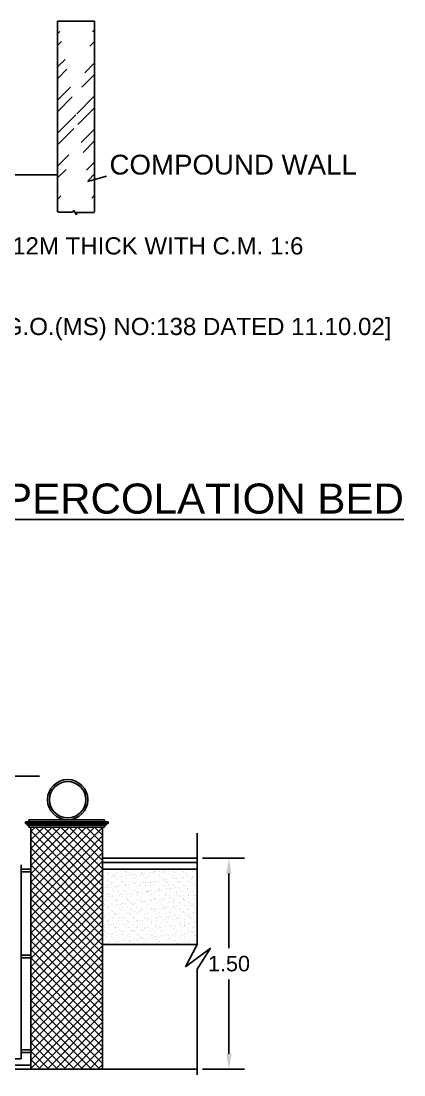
# Model space of a CAD drawing. Header units: metres. Extents: x 9436 to 9850, y -3407 to -3224.
# Drawn here: x 9488.04 to 9492.49, y -3255.07 to -3242.81 of the extents above; entities that cross this region are included whole.
import ezdxf

# ---------------------------------------------------------------- set-up
doc = ezdxf.new("R2010")
doc.units = ezdxf.units.M
doc.header["$MEASUREMENT"] = 0
doc.styles.get("Standard").update_dxf_attribs({"font": 'arial.ttf'})
doc.dimstyles.get("Standard").update_dxf_attribs({"dimtxt": 0.18, "dimasz": 0.18, "dimexe": 0.18, "dimexo": 0.0625, "dimgap": 0.09, "dimtad": 0, "dimtih": 1, "dimtoh": 1, "dimdec": 4, "dimzin": 0, "dimdsep": 46, "dimtxsty": 'Standard', "dimcen": 0.09, "dimadec": 0, "dimazin": 0, "dimtfac": 1, "dimtdec": 4, "dimtofl": 0, "dimtmove": 0, "dimatfit": 3, "dimfxl": 0, "dimtolj": 1, "dimtzin": 0, "dimarcsym": 0})

# ---------------------------------------------------------------- blocks, each defined once
blk = doc.blocks.new('*D295')
at = {"color": 0, "lineweight": -2}
for p, q in [((3.927, 1.648), (4.413, 1.648)), ((4.233, 1.468), (4.233, 0.603)), ((4.233, -0.626), (4.233, 0.239)), ((3.927, -0.806), (4.413, -0.806))]:
    blk.add_line(p, q, dxfattribs=at)
at = {"color": 0}
for points in [[(4.203, 1.468), (4.263, 1.468), (4.233, 1.648)], [(4.203, -0.626), (4.263, -0.626), (4.233, -0.806)]]:
    blk.add_solid(points, dxfattribs=at)
at = {"layer": 'Defpoints', "color": 0}
for p in [(3.864, 1.648), (4.233, 1.648), (3.864, -0.806)]:
    blk.add_point(p, dxfattribs=at)
at = {"color": 0, "insert": (4.233, 0.421), "char_height": 0.18, "attachment_point": 5}
blk.add_mtext('\\A1;1.50', dxfattribs=at)
blk = doc.blocks.new('GHH')
at = {"lineweight": 25, "ltscale": 60}
blk.add_line((2.03286, 2.60113), (-0.66373, 2.60113), dxfattribs=at)
at = {"lineweight": 25, "ltscale": 72}
for p, q in [((2.78686, 2.09341), (1.90979, 2.09341)), ((1.90979, 2.07253), (1.90979, 2.09341)), ((2.78686, 2.07253), (2.78686, 2.09341)), ((1.86802, 2.07253), (1.86802, 2.05164)), ((2.82863, 2.07253), (1.86802, 2.07253)), ((1.86802, 2.05164), (1.8889, 2.05164)), ((1.90979, 2.05164), (1.8889, 2.05164)), ((1.8889, 2.05164), (1.8889, 2.03076)), ((1.8889, 2.03076), (1.90979, 2.03076)), ((1.93067, 2.07253), (1.90979, 2.07253)), ((2.80774, 2.05164), (1.90979, 2.05164)), ((2.78686, 2.03076), (1.90979, 2.03076)), ((1.90979, 2.00988), (1.90979, 2.03076)), ((1.93067, 2.00988), (1.90979, 2.00988)), ((1.93067, 2.07253), (2.76598, 2.07253)), ((1.93067, 2.00988), (1.93067, -0.80635)), ((1.93067, 2.00988), (2.76598, 2.00988)), ((1.93067, 1.95815), (1.98239, 2.00988)), ((1.93067, 1.85971), (2.08083, 2.00988)), ((1.93067, 1.76127), (2.17928, 2.00988)), ((1.93067, 1.66283), (2.27772, 2.00988)), ((1.93067, 1.56438), (2.37616, 2.00988)), ((1.93067, 1.46594), (2.4746, 2.00988)), ((1.93067, 1.3675), (2.57305, 2.00988)), ((1.93067, 1.26906), (2.67149, 2.00988)), ((1.93067, 1.17061), (2.76598, 2.00593)), ((2.76598, 1.12935), (1.93067, 1.96466)), ((2.76598, 1.2278), (1.9839, 2.00988)), ((2.76598, 1.32624), (2.08234, 2.00988)), ((2.76598, 1.42468), (2.18078, 2.00988)), ((2.76598, 1.52312), (2.27922, 2.00988)), ((2.76598, 1.62156), (2.37767, 2.00988)), ((2.76598, 1.72001), (2.47611, 2.00988)), ((2.76598, 1.81845), (2.57455, 2.00988)), ((2.76598, 1.91689), (2.67299, 2.00988)), ((2.76598, 2.07253), (2.78686, 2.07253)), ((2.76598, 2.00988), (2.76598, -0.80635)), ((2.76598, 2.00988), (2.78686, 2.00988)), ((2.78686, 2.00988), (2.78686, 2.03076)), ((2.78686, 2.03076), (2.80774, 2.03076)), ((2.80774, 2.03076), (2.80774, 2.05164)), ((2.80774, 2.05164), (2.82863, 2.05164)), ((2.82863, 2.05164), (2.82863, 2.07253)), ((1.93067, 1.07217), (2.76598, 1.90748)), ((2.76598, 1.03091), (1.93067, 1.86622)), ((3.86428, 1.93892), (3.86428, 0.6461)), ((1.93067, 0.97373), (2.76598, 1.80904)), ((2.76598, 0.93247), (1.93067, 1.76778)), ((1.93067, 0.87529), (2.76598, 1.7106)), ((2.76598, 0.83403), (1.93067, 1.66934)), ((1.93067, 0.77685), (2.76598, 1.61216)), ((2.76598, 1.64843), (3.86428, 1.64843)), ((2.76598, 1.59753), (3.86428, 1.59753)), ((1.81842, 1.57002), (1.81842, -0.68591)), ((1.93067, 1.52118), (1.81842, 1.52118)), ((1.93067, 1.48966), (1.81842, 1.48966)), ((2.76598, 0.73558), (1.93067, 1.57089)), ((1.93067, 0.6784), (2.76598, 1.51371)), ((2.76598, 0.63714), (1.93067, 1.47245)), ((2.76598, 1.52118), (3.86428, 1.52118)), ((2.76788, 1.51749), (2.76788, 1.51749)), ((2.82086, 1.48331), (2.82086, 1.48331)), ((2.8219, 1.48169), (2.8219, 1.48169)), ((2.8596, 1.49961), (2.8596, 1.49961)), ((2.9277, 1.48279), (2.9277, 1.48279)), ((2.95196, 1.48192), (2.95196, 1.48192)), ((2.96958, 1.4707), (2.96958, 1.4707)), ((3.02672, 1.49818), (3.02672, 1.49818)), ((3.03442, 1.49112), (3.03442, 1.49112)), ((3.0405, 1.48686), (3.0405, 1.48686)), ((3.08203, 1.48216), (3.08203, 1.48216)), ((3.09964, 1.47094), (3.09964, 1.47094)), ((3.14982, 1.48825), (3.14982, 1.48825)), ((3.19631, 1.49448), (3.19631, 1.49448)), ((3.21209, 1.4824), (3.21209, 1.4824)), ((3.22971, 1.47118), (3.22971, 1.47118)), ((3.25608, 1.47362), (3.25608, 1.47362)), ((3.25666, 1.48774), (3.25666, 1.48774)), ((3.31281, 1.48109), (3.31281, 1.48109)), ((3.33455, 1.48395), (3.33455, 1.48395)), ((3.34216, 1.48263), (3.34216, 1.48263)), ((3.35977, 1.47141), (3.35977, 1.47141)), ((3.36343, 1.49305), (3.36343, 1.49305)), ((3.36851, 1.48842), (3.36851, 1.48842)), ((3.36947, 1.4918), (3.36947, 1.4918)), ((3.37113, 1.486), (3.37113, 1.486)), ((3.42524, 1.49589), (3.42524, 1.49589)), ((3.44698, 1.49875), (3.44698, 1.49875)), ((3.47222, 1.48287), (3.47222, 1.48287)), ((3.47879, 1.4932), (3.47879, 1.4932)), ((3.48093, 1.50322), (3.48093, 1.50322)), ((3.48983, 1.47165), (3.48983, 1.47165)), ((3.53302, 1.48936), (3.53302, 1.48936)), ((3.53766, 1.51069), (3.53766, 1.51069)), ((3.5594, 1.51356), (3.5594, 1.51356)), ((3.58563, 1.49269), (3.58563, 1.49269)), ((3.59335, 1.51803), (3.59335, 1.51803)), ((3.60228, 1.48311), (3.60228, 1.48311)), ((3.6199, 1.47189), (3.6199, 1.47189)), ((3.69844, 1.49675), (3.69844, 1.49675)), ((3.70014, 1.48792), (3.70014, 1.48792)), ((3.70784, 1.48087), (3.70784, 1.48087)), ((3.73235, 1.48334), (3.73235, 1.48334)), ((3.74996, 1.47212), (3.74996, 1.47212)), ((3.80776, 1.49815), (3.80776, 1.49815)), ((3.83339, 1.51752), (3.83339, 1.51752)), ((3.86241, 1.48358), (3.86241, 1.48358)), ((1.93067, 0.57996), (2.76598, 1.41527)), ((2.76598, 0.5387), (1.93067, 1.37401)), ((2.76716, 1.35961), (2.76716, 1.35961)), ((2.77244, 1.40995), (2.77244, 1.40995)), ((2.77285, 1.42984), (2.77285, 1.42984)), ((2.77562, 1.42486), (2.77562, 1.42486)), ((2.78332, 1.41781), (2.78332, 1.41781)), ((2.80639, 1.41442), (2.80639, 1.41442)), ((2.81965, 1.38452), (2.81965, 1.38452)), ((2.82349, 1.40283), (2.82349, 1.40283)), ((2.83951, 1.47047), (2.83951, 1.47047)), ((2.85563, 1.3771), (2.85563, 1.3771)), ((2.86312, 1.42189), (2.86312, 1.42189)), ((2.87324, 1.36588), (2.87324, 1.36588)), ((2.87733, 1.44415), (2.87733, 1.44415)), ((2.87996, 1.36367), (2.87996, 1.36367)), ((2.88486, 1.42475), (2.88486, 1.42475)), ((2.90117, 1.46152), (2.90117, 1.46152)), ((2.90292, 1.43008), (2.90292, 1.43008)), ((2.90887, 1.45447), (2.90887, 1.45447)), ((2.91881, 1.42922), (2.91881, 1.42922)), ((2.93033, 1.40232), (2.93033, 1.40232)), ((2.94521, 1.42117), (2.94521, 1.42117)), ((2.97554, 1.43669), (2.97554, 1.43669)), ((2.9857, 1.37734), (2.9857, 1.37734)), ((2.98666, 1.44554), (2.98666, 1.44554)), ((2.98678, 1.38308), (2.98678, 1.38308)), ((2.98929, 1.36507), (2.98929, 1.36507)), ((2.99447, 1.37603), (2.99447, 1.37603)), ((2.99728, 1.43955), (2.99728, 1.43955)), ((3.00331, 1.36612), (3.00331, 1.36612)), ((3.03124, 1.44402), (3.03124, 1.44402)), ((3.03298, 1.43031), (3.03298, 1.43031)), ((3.04313, 1.40638), (3.04313, 1.40638)), ((3.07076, 1.45783), (3.07076, 1.45783)), ((3.08797, 1.45149), (3.08797, 1.45149)), ((3.0935, 1.44503), (3.0935, 1.44503)), ((3.09613, 1.36456), (3.09613, 1.36456)), ((3.10971, 1.45435), (3.10971, 1.45435)), ((3.11233, 1.41974), (3.11233, 1.41974)), ((3.11576, 1.37758), (3.11576, 1.37758)), ((3.12003, 1.41268), (3.12003, 1.41268)), ((3.12647, 1.34842), (3.12647, 1.34842)), ((3.13337, 1.36636), (3.13337, 1.36636)), ((3.14366, 1.45882), (3.14366, 1.45882)), ((3.14821, 1.35128), (3.14821, 1.35128)), ((3.15246, 1.40778), (3.15246, 1.40778)), ((3.15636, 1.37939), (3.15636, 1.37939)), ((3.16305, 1.43055), (3.16305, 1.43055)), ((3.18217, 1.35575), (3.18217, 1.35575)), ((3.20039, 1.46629), (3.20039, 1.46629)), ((3.2063, 1.44909), (3.2063, 1.44909)), ((3.20893, 1.36862), (3.20893, 1.36862)), ((3.22213, 1.46915), (3.22213, 1.46915)), ((3.23788, 1.45639), (3.23788, 1.45639)), ((3.2389, 1.36322), (3.2389, 1.36322)), ((3.24558, 1.44934), (3.24558, 1.44934)), ((3.24582, 1.37781), (3.24582, 1.37781)), ((3.2593, 1.40727), (3.2593, 1.40727)), ((3.26064, 1.36609), (3.26064, 1.36609)), ((3.26344, 1.36659), (3.26344, 1.36659)), ((3.28191, 1.41604), (3.28191, 1.41604)), ((3.29311, 1.43078), (3.29311, 1.43078)), ((3.29459, 1.37056), (3.29459, 1.37056)), ((3.31562, 1.45049), (3.31562, 1.45049)), ((3.31826, 1.37001), (3.31826, 1.37001)), ((3.32348, 1.37795), (3.32348, 1.37795)), ((3.33118, 1.3709), (3.33118, 1.3709)), ((3.35132, 1.37802), (3.35132, 1.37802)), ((3.3721, 1.41133), (3.3721, 1.41133)), ((3.37306, 1.38089), (3.37306, 1.38089)), ((3.37589, 1.37805), (3.37589, 1.37805)), ((3.3935, 1.36683), (3.3935, 1.36683)), ((3.40702, 1.38536), (3.40702, 1.38536)), ((3.40747, 1.4527), (3.40747, 1.4527)), ((3.42246, 1.44998), (3.42246, 1.44998)), ((3.42317, 1.43102), (3.42317, 1.43102)), ((3.4251, 1.3695), (3.4251, 1.3695)), ((3.44904, 1.41461), (3.44904, 1.41461)), ((3.45674, 1.40755), (3.45674, 1.40755)), ((3.46375, 1.39282), (3.46375, 1.39282)), ((3.48143, 1.41272), (3.48143, 1.41272)), ((3.48548, 1.39569), (3.48548, 1.39569)), ((3.49307, 1.37426), (3.49307, 1.37426)), ((3.50595, 1.37828), (3.50595, 1.37828)), ((3.51944, 1.40016), (3.51944, 1.40016)), ((3.52356, 1.36706), (3.52356, 1.36706)), ((3.53527, 1.45404), (3.53527, 1.45404)), ((3.5379, 1.37357), (3.5379, 1.37357)), ((3.55324, 1.43126), (3.55324, 1.43126)), ((3.57459, 1.45126), (3.57459, 1.45126)), ((3.57617, 1.40763), (3.57617, 1.40763)), ((3.58229, 1.44421), (3.58229, 1.44421)), ((3.58827, 1.41221), (3.58827, 1.41221)), ((3.59791, 1.41049), (3.59791, 1.41049)), ((3.61862, 1.41091), (3.61862, 1.41091)), ((3.63186, 1.41496), (3.63186, 1.41496)), ((3.63602, 1.37852), (3.63602, 1.37852)), ((3.64459, 1.45543), (3.64459, 1.45543)), ((3.64723, 1.37496), (3.64723, 1.37496)), ((3.65363, 1.3673), (3.65363, 1.3673)), ((3.66019, 1.37282), (3.66019, 1.37282)), ((3.66789, 1.36577), (3.66789, 1.36577)), ((3.6833, 1.43149), (3.6833, 1.43149)), ((3.68859, 1.42243), (3.68859, 1.42243)), ((3.70107, 1.41628), (3.70107, 1.41628)), ((3.71033, 1.42529), (3.71033, 1.42529)), ((3.74418, 1.44757), (3.74418, 1.44757)), ((3.74429, 1.42976), (3.74429, 1.42976)), ((3.75143, 1.45492), (3.75143, 1.45492)), ((3.75407, 1.37445), (3.75407, 1.37445)), ((3.76608, 1.37876), (3.76608, 1.37876)), ((3.78369, 1.36754), (3.78369, 1.36754)), ((3.78575, 1.40948), (3.78575, 1.40948)), ((3.79344, 1.40243), (3.79344, 1.40243)), ((3.80102, 1.43723), (3.80102, 1.43723)), ((3.81039, 1.41767), (3.81039, 1.41767)), ((3.81336, 1.43173), (3.81336, 1.43173)), ((3.82275, 1.44009), (3.82275, 1.44009)), ((3.82978, 1.36913), (3.82978, 1.36913)), ((3.85671, 1.44456), (3.85671, 1.44456)), ((3.86424, 1.45899), (3.86424, 1.45899)), ((1.93067, 0.48152), (2.76598, 1.31683)), ((2.76598, 0.44026), (1.93067, 1.27557)), ((2.76979, 1.27913), (2.76979, 1.27913)), ((2.77691, 1.26106), (2.77691, 1.26106)), ((2.7797, 1.26942), (2.7797, 1.26942)), ((2.7892, 1.30402), (2.7892, 1.30402)), ((2.80659, 1.32525), (2.80659, 1.32525)), ((2.81094, 1.30688), (2.81094, 1.30688)), ((2.82127, 1.23132), (2.82127, 1.23132)), ((2.82612, 1.32236), (2.82612, 1.32236)), ((2.82875, 1.24188), (2.82875, 1.24188)), ((2.8449, 1.31135), (2.8449, 1.31135)), ((2.86122, 1.34642), (2.86122, 1.34642)), ((2.86892, 1.33937), (2.86892, 1.33937)), ((2.88259, 1.2832), (2.88259, 1.2832)), ((2.88936, 1.27252), (2.88936, 1.27252)), ((2.90163, 1.31882), (2.90163, 1.31882)), ((2.90526, 1.30607), (2.90526, 1.30607)), ((2.90698, 1.2613), (2.90698, 1.2613)), ((2.92337, 1.32168), (2.92337, 1.32168)), ((2.93296, 1.32184), (2.93296, 1.32184)), ((2.93559, 1.24137), (2.93559, 1.24137)), ((2.93665, 1.32549), (2.93665, 1.32549)), ((2.94683, 1.26798), (2.94683, 1.26798)), ((2.95453, 1.26093), (2.95453, 1.26093)), ((2.95732, 1.32615), (2.95732, 1.32615)), ((2.99086, 1.22763), (2.99086, 1.22763)), ((2.99192, 1.28459), (2.99192, 1.28459)), ((3.01405, 1.33362), (3.01405, 1.33362)), ((3.01943, 1.27275), (3.01943, 1.27275)), ((3.03081, 1.34273), (3.03081, 1.34273)), ((3.03579, 1.33648), (3.03579, 1.33648)), ((3.03704, 1.26153), (3.03704, 1.26153)), ((3.04576, 1.32591), (3.04576, 1.32591)), ((3.04839, 1.24543), (3.04839, 1.24543)), ((3.05256, 1.23055), (3.05256, 1.23055)), ((3.06671, 1.32573), (3.06671, 1.32573)), ((3.06975, 1.34095), (3.06975, 1.34095)), ((3.07238, 1.30464), (3.07238, 1.30464)), ((3.0743, 1.23342), (3.0743, 1.23342)), ((3.08008, 1.29758), (3.08008, 1.29758)), ((3.09876, 1.28408), (3.09876, 1.28408)), ((3.10825, 1.23789), (3.10825, 1.23789)), ((3.11641, 1.26429), (3.11641, 1.26429)), ((3.14949, 1.27299), (3.14949, 1.27299)), ((3.15509, 1.3273), (3.15509, 1.3273)), ((3.15772, 1.24683), (3.15772, 1.24683)), ((3.15798, 1.2262), (3.15798, 1.2262)), ((3.16498, 1.24535), (3.16498, 1.24535)), ((3.1671, 1.26177), (3.1671, 1.26177)), ((3.18672, 1.24822), (3.18672, 1.24822)), ((3.19678, 1.32596), (3.19678, 1.32596)), ((3.19793, 1.34129), (3.19793, 1.34129)), ((3.20563, 1.33424), (3.20563, 1.33424)), ((3.21156, 1.28814), (3.21156, 1.28814)), ((3.22068, 1.25269), (3.22068, 1.25269)), ((3.24197, 1.30095), (3.24197, 1.30095)), ((3.26193, 1.32679), (3.26193, 1.32679)), ((3.26456, 1.24632), (3.26456, 1.24632)), ((3.27741, 1.26016), (3.27741, 1.26016)), ((3.27955, 1.27323), (3.27955, 1.27323)), ((3.28354, 1.26285), (3.28354, 1.26285)), ((3.29123, 1.2558), (3.29123, 1.2558)), ((3.29717, 1.26201), (3.29717, 1.26201)), ((3.29915, 1.26302), (3.29915, 1.26302)), ((3.32089, 1.28954), (3.32089, 1.28954)), ((3.32684, 1.3262), (3.32684, 1.3262)), ((3.3331, 1.26749), (3.3331, 1.26749)), ((3.36752, 1.3376), (3.36752, 1.3376)), ((3.37473, 1.33086), (3.37473, 1.33086)), ((3.37736, 1.25038), (3.37736, 1.25038)), ((3.38983, 1.27496), (3.38983, 1.27496)), ((3.40909, 1.29951), (3.40909, 1.29951)), ((3.40962, 1.27346), (3.40962, 1.27346)), ((3.41157, 1.27782), (3.41157, 1.27782)), ((3.41679, 1.29246), (3.41679, 1.29246)), ((3.42723, 1.26224), (3.42723, 1.26224)), ((3.42773, 1.28903), (3.42773, 1.28903)), ((3.44552, 1.28229), (3.44552, 1.28229)), ((3.45312, 1.25916), (3.45312, 1.25916)), ((3.4569, 1.32644), (3.4569, 1.32644)), ((3.48406, 1.33225), (3.48406, 1.33225)), ((3.48669, 1.25177), (3.48669, 1.25177)), ((3.50225, 1.28976), (3.50225, 1.28976)), ((3.52399, 1.29262), (3.52399, 1.29262)), ((3.53464, 1.33617), (3.53464, 1.33617)), ((3.53968, 1.2737), (3.53968, 1.2737)), ((3.54053, 1.29309), (3.54053, 1.29309)), ((3.54234, 1.32911), (3.54234, 1.32911)), ((3.55729, 1.26248), (3.55729, 1.26248)), ((3.55795, 1.29709), (3.55795, 1.29709)), ((3.57867, 1.29582), (3.57867, 1.29582)), ((3.58697, 1.32667), (3.58697, 1.32667)), ((3.5909, 1.33174), (3.5909, 1.33174)), ((3.59353, 1.25126), (3.59353, 1.25126)), ((3.61468, 1.30456), (3.61468, 1.30456)), ((3.62024, 1.25772), (3.62024, 1.25772)), ((3.62794, 1.25067), (3.62794, 1.25067)), ((3.63642, 1.30742), (3.63642, 1.30742)), ((3.64986, 1.29449), (3.64986, 1.29449)), ((3.66975, 1.27394), (3.66975, 1.27394)), ((3.67037, 1.31189), (3.67037, 1.31189)), ((3.68736, 1.26272), (3.68736, 1.26272)), ((3.7037, 1.3358), (3.7037, 1.3358)), ((3.70423, 1.33247), (3.70423, 1.33247)), ((3.70633, 1.25533), (3.70633, 1.25533)), ((3.71703, 1.32691), (3.71703, 1.32691)), ((3.7271, 1.31936), (3.7271, 1.31936)), ((3.7458, 1.29438), (3.7458, 1.29438)), ((3.74884, 1.32222), (3.74884, 1.32222)), ((3.7535, 1.28733), (3.7535, 1.28733)), ((3.7567, 1.29397), (3.7567, 1.29397)), ((3.78279, 1.32669), (3.78279, 1.32669)), ((3.78983, 1.25403), (3.78983, 1.25403)), ((3.79981, 1.27417), (3.79981, 1.27417)), ((3.81303, 1.3372), (3.81303, 1.3372)), ((3.81566, 1.25672), (3.81566, 1.25672)), ((3.81742, 1.26295), (3.81742, 1.26295)), ((3.83952, 1.33416), (3.83952, 1.33416)), ((3.8471, 1.32714), (3.8471, 1.32714)), ((3.86126, 1.33702), (3.86126, 1.33702)), ((1.93067, 0.38308), (2.76598, 1.21839)), ((2.76598, 0.34181), (1.93067, 1.17713)), ((1.93067, 0.28463), (2.76598, 1.11994)), ((2.77098, 1.19348), (2.77098, 1.19348)), ((2.77242, 1.19866), (2.77242, 1.19866)), ((2.77505, 1.11818), (2.77505, 1.11818)), ((2.78133, 1.11623), (2.78133, 1.11623)), ((2.78902, 1.10917), (2.78902, 1.10917)), ((2.79303, 1.1677), (2.79303, 1.1677)), ((2.81064, 1.15648), (2.81064, 1.15648)), ((2.82771, 1.20095), (2.82771, 1.20095)), ((2.82897, 1.22427), (2.82897, 1.22427)), ((2.83138, 1.16141), (2.83138, 1.16141)), ((2.84032, 1.22067), (2.84032, 1.22067)), ((2.84945, 1.20381), (2.84945, 1.20381)), ((2.86531, 1.19098), (2.86531, 1.19098)), ((2.87405, 1.11608), (2.87405, 1.11608)), ((2.88341, 1.20828), (2.88341, 1.20828)), ((2.88522, 1.20272), (2.88522, 1.20272)), ((2.88785, 1.12225), (2.88785, 1.12225)), ((2.90688, 1.15288), (2.90688, 1.15288)), ((2.91458, 1.14583), (2.91458, 1.14583)), ((2.92191, 1.10522), (2.92191, 1.10522)), ((2.92309, 1.16793), (2.92309, 1.16793)), ((2.93822, 1.1609), (2.93822, 1.1609)), ((2.94014, 1.21575), (2.94014, 1.21575)), ((2.94071, 1.15671), (2.94071, 1.15671)), ((2.95091, 1.11253), (2.95091, 1.11253)), ((2.96188, 1.21861), (2.96188, 1.21861)), ((2.97038, 1.2209), (2.97038, 1.2209)), ((2.97864, 1.11269), (2.97864, 1.11269)), ((2.99455, 1.20412), (2.99455, 1.20412)), ((2.99583, 1.22309), (2.99583, 1.22309)), ((2.99718, 1.12364), (2.99718, 1.12364)), ((3.00038, 1.11555), (3.00038, 1.11555)), ((3.00411, 1.11632), (3.00411, 1.11632)), ((3.03243, 1.18954), (3.03243, 1.18954)), ((3.03434, 1.12002), (3.03434, 1.12002)), ((3.04013, 1.18249), (3.04013, 1.18249)), ((3.05102, 1.16496), (3.05102, 1.16496)), ((3.05316, 1.16817), (3.05316, 1.16817)), ((3.07077, 1.15695), (3.07077, 1.15695)), ((3.07646, 1.14919), (3.07646, 1.14919)), ((3.09107, 1.12749), (3.09107, 1.12749)), ((3.10044, 1.22114), (3.10044, 1.22114)), ((3.10139, 1.20361), (3.10139, 1.20361)), ((3.10402, 1.12313), (3.10402, 1.12313)), ((3.11281, 1.13035), (3.11281, 1.13035)), ((3.11803, 1.1111), (3.11803, 1.1111)), ((3.12573, 1.10404), (3.12573, 1.10404)), ((3.13417, 1.11656), (3.13417, 1.11656)), ((3.14676, 1.13482), (3.14676, 1.13482)), ((3.16035, 1.16635), (3.16035, 1.16635)), ((3.16568, 1.21914), (3.16568, 1.21914)), ((3.18322, 1.16841), (3.18322, 1.16841)), ((3.20083, 1.15719), (3.20083, 1.15719)), ((3.20202, 1.18585), (3.20202, 1.18585)), ((3.20349, 1.14229), (3.20349, 1.14229)), ((3.21419, 1.20767), (3.21419, 1.20767)), ((3.21682, 1.12719), (3.21682, 1.12719)), ((3.22523, 1.14515), (3.22523, 1.14515)), ((3.23051, 1.22138), (3.23051, 1.22138)), ((3.24359, 1.14775), (3.24359, 1.14775)), ((3.25129, 1.1407), (3.25129, 1.1407)), ((3.25918, 1.14962), (3.25918, 1.14962)), ((3.26424, 1.11679), (3.26424, 1.11679)), ((3.26719, 1.16584), (3.26719, 1.16584)), ((3.28762, 1.10741), (3.28762, 1.10741)), ((3.31329, 1.16864), (3.31329, 1.16864)), ((3.31591, 1.15709), (3.31591, 1.15709)), ((3.32352, 1.20906), (3.32352, 1.20906)), ((3.32615, 1.12859), (3.32615, 1.12859)), ((3.32757, 1.2225), (3.32757, 1.2225)), ((3.3309, 1.15742), (3.3309, 1.15742)), ((3.33765, 1.15995), (3.33765, 1.15995)), ((3.36057, 1.22161), (3.36057, 1.22161)), ((3.36914, 1.18441), (3.36914, 1.18441)), ((3.37161, 1.16442), (3.37161, 1.16442)), ((3.37684, 1.17736), (3.37684, 1.17736)), ((3.37999, 1.16991), (3.37999, 1.16991)), ((3.3943, 1.11703), (3.3943, 1.11703)), ((3.41317, 1.14406), (3.41317, 1.14406)), ((3.42834, 1.17189), (3.42834, 1.17189)), ((3.43036, 1.20855), (3.43036, 1.20855)), ((3.43299, 1.12808), (3.43299, 1.12808)), ((3.44335, 1.16888), (3.44335, 1.16888)), ((3.45008, 1.17475), (3.45008, 1.17475)), ((3.45474, 1.10597), (3.45474, 1.10597)), ((3.46096, 1.15766), (3.46096, 1.15766)), ((3.48403, 1.17922), (3.48403, 1.17922)), ((3.48932, 1.1713), (3.48932, 1.1713)), ((3.49064, 1.22185), (3.49064, 1.22185)), ((3.49469, 1.22107), (3.49469, 1.22107)), ((3.50239, 1.21401), (3.50239, 1.21401)), ((3.52437, 1.11726), (3.52437, 1.11726)), ((3.53873, 1.18072), (3.53873, 1.18072)), ((3.54076, 1.18669), (3.54076, 1.18669)), ((3.54316, 1.21262), (3.54316, 1.21262)), ((3.54579, 1.13214), (3.54579, 1.13214)), ((3.5625, 1.18955), (3.5625, 1.18955)), ((3.57341, 1.16911), (3.57341, 1.16911)), ((3.5803, 1.14263), (3.5803, 1.14263)), ((3.58799, 1.13557), (3.58799, 1.13557)), ((3.59103, 1.15789), (3.59103, 1.15789)), ((3.59616, 1.17079), (3.59616, 1.17079)), ((3.59645, 1.19402), (3.59645, 1.19402)), ((3.6207, 1.22209), (3.6207, 1.22209)), ((3.65249, 1.21401), (3.65249, 1.21401)), ((3.65318, 1.20149), (3.65318, 1.20149)), ((3.65443, 1.1175), (3.65443, 1.1175)), ((3.65512, 1.13354), (3.65512, 1.13354)), ((3.66428, 1.21738), (3.66428, 1.21738)), ((3.67492, 1.20435), (3.67492, 1.20435)), ((3.70348, 1.16935), (3.70348, 1.16935)), ((3.70585, 1.17928), (3.70585, 1.17928)), ((3.70888, 1.20882), (3.70888, 1.20882)), ((3.70896, 1.17485), (3.70896, 1.17485)), ((3.71355, 1.17223), (3.71355, 1.17223)), ((3.72109, 1.15813), (3.72109, 1.15813)), ((3.74739, 1.10575), (3.74739, 1.10575)), ((3.74988, 1.13893), (3.74988, 1.13893)), ((3.75076, 1.22232), (3.75076, 1.22232)), ((3.75933, 1.2135), (3.75933, 1.2135)), ((3.76196, 1.13302), (3.76196, 1.13302)), ((3.76561, 1.21629), (3.76561, 1.21629)), ((3.78449, 1.11774), (3.78449, 1.11774)), ((3.78735, 1.21915), (3.78735, 1.21915)), ((3.80411, 1.11322), (3.80411, 1.11322)), ((3.81829, 1.17625), (3.81829, 1.17625)), ((3.8213, 1.22362), (3.8213, 1.22362)), ((3.82585, 1.11609), (3.82585, 1.11609)), ((3.8314, 1.21594), (3.8314, 1.21594)), ((3.83354, 1.16959), (3.83354, 1.16959)), ((3.8391, 1.20889), (3.8391, 1.20889)), ((3.85115, 1.15837), (3.85115, 1.15837)), ((3.85981, 1.12056), (3.85981, 1.12056)), ((2.76598, 0.24337), (1.93067, 1.07868)), ((1.93067, 0.18619), (2.76598, 1.0215)), ((2.77554, 1.08595), (2.77554, 1.08595)), ((2.77768, 1.03771), (2.77768, 1.03771)), ((2.77771, 1.01126), (2.77771, 1.01126)), ((2.80949, 1.09042), (2.80949, 1.09042)), ((2.81404, 0.98288), (2.81404, 0.98288)), ((2.82536, 1.07588), (2.82536, 1.07588)), ((2.82676, 1.06311), (2.82676, 1.06311)), ((2.83401, 1.08093), (2.83401, 1.08093)), ((2.83664, 1.00046), (2.83664, 1.00046)), ((2.84437, 1.05189), (2.84437, 1.05189)), ((2.848, 0.98735), (2.848, 0.98735)), ((2.86622, 1.09788), (2.86622, 1.09788)), ((2.86693, 1.03778), (2.86693, 1.03778)), ((2.87463, 1.03073), (2.87463, 1.03073)), ((2.88796, 1.10075), (2.88796, 1.10075)), ((2.89049, 1.04177), (2.89049, 1.04177)), ((2.90473, 0.99482), (2.90473, 0.99482)), ((2.90778, 1.0115), (2.90778, 1.0115)), ((2.91096, 0.99744), (2.91096, 0.99744)), ((2.92647, 0.99768), (2.92647, 0.99768)), ((2.94085, 1.08042), (2.94085, 1.08042)), ((2.94348, 0.99995), (2.94348, 0.99995)), ((2.95683, 1.06335), (2.95683, 1.06335)), ((2.96042, 1.00215), (2.96042, 1.00215)), ((2.97444, 1.05213), (2.97444, 1.05213)), ((2.99248, 1.07444), (2.99248, 1.07444)), ((2.99981, 1.04317), (2.99981, 1.04317)), ((3.00018, 1.06739), (3.00018, 1.06739)), ((3.01715, 1.00962), (3.01715, 1.00962)), ((3.03652, 1.03409), (3.03652, 1.03409)), ((3.03784, 1.01173), (3.03784, 1.01173)), ((3.03889, 1.01248), (3.03889, 1.01248)), ((3.05365, 1.08448), (3.05365, 1.08448)), ((3.05629, 1.00401), (3.05629, 1.00401)), ((3.07285, 1.01695), (3.07285, 1.01695)), ((3.07809, 0.996), (3.07809, 0.996)), ((3.08578, 0.98895), (3.08578, 0.98895)), ((3.08689, 1.06358), (3.08689, 1.06358)), ((3.1045, 1.05236), (3.1045, 1.05236)), ((3.10665, 1.04266), (3.10665, 1.04266)), ((3.12957, 1.02442), (3.12957, 1.02442)), ((3.15131, 1.02728), (3.15131, 1.02728)), ((3.16207, 1.07075), (3.16207, 1.07075)), ((3.16298, 1.08588), (3.16298, 1.08588)), ((3.16561, 1.0054), (3.16561, 1.0054)), ((3.16791, 1.01197), (3.16791, 1.01197)), ((3.18527, 1.03175), (3.18527, 1.03175)), ((3.20364, 1.03266), (3.20364, 1.03266)), ((3.21134, 1.0256), (3.21134, 1.0256)), ((3.21695, 1.06382), (3.21695, 1.06382)), ((3.21945, 1.04672), (3.21945, 1.04672)), ((3.23457, 1.0526), (3.23457, 1.0526)), ((3.242, 1.03922), (3.242, 1.03922)), ((3.24767, 0.99231), (3.24767, 0.99231)), ((3.26374, 1.04208), (3.26374, 1.04208)), ((3.26982, 1.08537), (3.26982, 1.08537)), ((3.27245, 1.00489), (3.27245, 1.00489)), ((3.29769, 1.04655), (3.29769, 1.04655)), ((3.29797, 1.01221), (3.29797, 1.01221)), ((3.32878, 1.04811), (3.32878, 1.04811)), ((3.32919, 1.06931), (3.32919, 1.06931)), ((3.33689, 1.06226), (3.33689, 1.06226)), ((3.34702, 1.06406), (3.34702, 1.06406)), ((3.35442, 1.05402), (3.35442, 1.05402)), ((3.36463, 1.05284), (3.36463, 1.05284)), ((3.37322, 1.02896), (3.37322, 1.02896)), ((3.37616, 1.05688), (3.37616, 1.05688)), ((3.38262, 1.08943), (3.38262, 1.08943)), ((3.38525, 1.00896), (3.38525, 1.00896)), ((3.41012, 1.06135), (3.41012, 1.06135)), ((3.4148, 0.99087), (3.4148, 0.99087)), ((3.42249, 0.98382), (3.42249, 0.98382)), ((3.42803, 1.01244), (3.42803, 1.01244)), ((3.43562, 1.0476), (3.43562, 1.0476)), ((3.46244, 1.09892), (3.46244, 1.09892)), ((3.46684, 1.06882), (3.46684, 1.06882)), ((3.47708, 1.06429), (3.47708, 1.06429)), ((3.48858, 1.07168), (3.48858, 1.07168)), ((3.49195, 1.09082), (3.49195, 1.09082)), ((3.49458, 1.01035), (3.49458, 1.01035)), ((3.49469, 1.05307), (3.49469, 1.05307)), ((3.49878, 1.06562), (3.49878, 1.06562)), ((3.52254, 1.07615), (3.52254, 1.07615)), ((3.54035, 1.02753), (3.54035, 1.02753)), ((3.54805, 1.02047), (3.54805, 1.02047)), ((3.54842, 1.05167), (3.54842, 1.05167)), ((3.5581, 1.01268), (3.5581, 1.01268)), ((3.57927, 1.08362), (3.57927, 1.08362)), ((3.58438, 0.98718), (3.58438, 0.98718)), ((3.59879, 1.09031), (3.59879, 1.09031)), ((3.60101, 1.08648), (3.60101, 1.08648)), ((3.60142, 1.00984), (3.60142, 1.00984)), ((3.60714, 1.06453), (3.60714, 1.06453)), ((3.61778, 0.98055), (3.61778, 0.98055)), ((3.62433, 1.10228), (3.62433, 1.10228)), ((3.62476, 1.05331), (3.62476, 1.05331)), ((3.63496, 1.09095), (3.63496, 1.09095)), ((3.63952, 0.98342), (3.63952, 0.98342)), ((3.65775, 1.05306), (3.65775, 1.05306)), ((3.6659, 1.06418), (3.6659, 1.06418)), ((3.67347, 0.98789), (3.67347, 0.98789)), ((3.6736, 1.05713), (3.6736, 1.05713)), ((3.68816, 1.01292), (3.68816, 1.01292)), ((3.69169, 1.09842), (3.69169, 1.09842)), ((3.70993, 1.02384), (3.70993, 1.02384)), ((3.71159, 1.09438), (3.71159, 1.09438)), ((3.71343, 1.10128), (3.71343, 1.10128)), ((3.71422, 1.0139), (3.71422, 1.0139)), ((3.7302, 0.99535), (3.7302, 0.99535)), ((3.73721, 1.06477), (3.73721, 1.06477)), ((3.7515, 0.98574), (3.7515, 0.98574)), ((3.75194, 0.99822), (3.75194, 0.99822)), ((3.75482, 1.05355), (3.75482, 1.05355)), ((3.76459, 1.05255), (3.76459, 1.05255)), ((3.78589, 1.00269), (3.78589, 1.00269)), ((3.79145, 1.10084), (3.79145, 1.10084)), ((3.79915, 1.09379), (3.79915, 1.09379)), ((3.81823, 1.01315), (3.81823, 1.01315)), ((3.82092, 1.09577), (3.82092, 1.09577)), ((3.82355, 1.0153), (3.82355, 1.0153)), ((3.83549, 1.06049), (3.83549, 1.06049)), ((3.84262, 1.01016), (3.84262, 1.01016)), ((2.76598, 0.14493), (1.93067, 0.98024)), ((1.93067, 0.08775), (2.76598, 0.92306)), ((2.76598, 0.04649), (1.93067, 0.8818)), ((2.77408, 0.86948), (2.77408, 0.86948)), ((2.78031, 0.95723), (2.78031, 0.95723)), ((2.78294, 0.87676), (2.78294, 0.87676)), ((2.78541, 0.96078), (2.78541, 0.96078)), ((2.7923, 0.98002), (2.7923, 0.98002)), ((2.81145, 0.90668), (2.81145, 0.90668)), ((2.82698, 0.92269), (2.82698, 0.92269)), ((2.83081, 0.87695), (2.83081, 0.87695)), ((2.83468, 0.91563), (2.83468, 0.91563)), ((2.83927, 0.91998), (2.83927, 0.91998)), ((2.85255, 0.87981), (2.85255, 0.87981)), ((2.86049, 0.95853), (2.86049, 0.95853)), ((2.87101, 0.88234), (2.87101, 0.88234)), ((2.8781, 0.94731), (2.8781, 0.94731)), ((2.88651, 0.88428), (2.88651, 0.88428)), ((2.89312, 0.9613), (2.89312, 0.9613)), ((2.89575, 0.88082), (2.89575, 0.88082)), ((2.94151, 0.90691), (2.94151, 0.90691)), ((2.94324, 0.89175), (2.94324, 0.89175)), ((2.94611, 0.91947), (2.94611, 0.91947)), ((2.95253, 0.95934), (2.95253, 0.95934)), ((2.96023, 0.95229), (2.96023, 0.95229)), ((2.96497, 0.89461), (2.96497, 0.89461)), ((2.99056, 0.95876), (2.99056, 0.95876)), ((2.99657, 0.91899), (2.99657, 0.91899)), ((2.99893, 0.89908), (2.99893, 0.89908)), ((3.00244, 0.96269), (3.00244, 0.96269)), ((3.00507, 0.88222), (3.00507, 0.88222)), ((3.00817, 0.94754), (3.00817, 0.94754)), ((3.03814, 0.8809), (3.03814, 0.8809)), ((3.04584, 0.87385), (3.04584, 0.87385)), ((3.05566, 0.90655), (3.05566, 0.90655)), ((3.05892, 0.92353), (3.05892, 0.92353)), ((3.07157, 0.90715), (3.07157, 0.90715)), ((3.0774, 0.90941), (3.0774, 0.90941)), ((3.10928, 0.96218), (3.10928, 0.96218)), ((3.11135, 0.91388), (3.11135, 0.91388)), ((3.11191, 0.88171), (3.11191, 0.88171)), ((3.12062, 0.959), (3.12062, 0.959)), ((3.12212, 0.95565), (3.12212, 0.95565)), ((3.13823, 0.94778), (3.13823, 0.94778)), ((3.16369, 0.91756), (3.16369, 0.91756)), ((3.16808, 0.92135), (3.16808, 0.92135)), ((3.16824, 0.92493), (3.16824, 0.92493)), ((3.17139, 0.9105), (3.17139, 0.9105)), ((3.18982, 0.92421), (3.18982, 0.92421)), ((3.20164, 0.90739), (3.20164, 0.90739)), ((3.20772, 0.87721), (3.20772, 0.87721)), ((3.22209, 0.96625), (3.22209, 0.96625)), ((3.22378, 0.92868), (3.22378, 0.92868)), ((3.22472, 0.88577), (3.22472, 0.88577)), ((3.25068, 0.95924), (3.25068, 0.95924)), ((3.2683, 0.94801), (3.2683, 0.94801)), ((3.27508, 0.92442), (3.27508, 0.92442)), ((3.28051, 0.93615), (3.28051, 0.93615)), ((3.28924, 0.95422), (3.28924, 0.95422)), ((3.29694, 0.94716), (3.29694, 0.94716)), ((3.30224, 0.93901), (3.30224, 0.93901)), ((3.33141, 0.96764), (3.33141, 0.96764)), ((3.3317, 0.90762), (3.3317, 0.90762)), ((3.33328, 0.91387), (3.33328, 0.91387)), ((3.33404, 0.88716), (3.33404, 0.88716)), ((3.3362, 0.94348), (3.3362, 0.94348)), ((3.37485, 0.87577), (3.37485, 0.87577)), ((3.38075, 0.95947), (3.38075, 0.95947)), ((3.38254, 0.86872), (3.38254, 0.86872)), ((3.38789, 0.92848), (3.38789, 0.92848)), ((3.39293, 0.95095), (3.39293, 0.95095)), ((3.39836, 0.94825), (3.39836, 0.94825)), ((3.41467, 0.95381), (3.41467, 0.95381)), ((3.43825, 0.96713), (3.43825, 0.96713)), ((3.44088, 0.88665), (3.44088, 0.88665)), ((3.44862, 0.95828), (3.44862, 0.95828)), ((3.45883, 0.95052), (3.45883, 0.95052)), ((3.46176, 0.90786), (3.46176, 0.90786)), ((3.49721, 0.92988), (3.49721, 0.92988)), ((3.5004, 0.91243), (3.5004, 0.91243)), ((3.50535, 0.96575), (3.50535, 0.96575)), ((3.5081, 0.90538), (3.5081, 0.90538)), ((3.51081, 0.95971), (3.51081, 0.95971)), ((3.52709, 0.96862), (3.52709, 0.96862)), ((3.52842, 0.94849), (3.52842, 0.94849)), ((3.54386, 0.86269), (3.54386, 0.86269)), ((3.54443, 0.87208), (3.54443, 0.87208)), ((3.55105, 0.97119), (3.55105, 0.97119)), ((3.55369, 0.89072), (3.55369, 0.89072)), ((3.56105, 0.97309), (3.56105, 0.97309)), ((3.5656, 0.86555), (3.5656, 0.86555)), ((3.59183, 0.90809), (3.59183, 0.90809)), ((3.59955, 0.87002), (3.59955, 0.87002)), ((3.60405, 0.92936), (3.60405, 0.92936)), ((3.62595, 0.94909), (3.62595, 0.94909)), ((3.63365, 0.94203), (3.63365, 0.94203)), ((3.64088, 0.95994), (3.64088, 0.95994)), ((3.65628, 0.87749), (3.65628, 0.87749)), ((3.65849, 0.94872), (3.65849, 0.94872)), ((3.66038, 0.97259), (3.66038, 0.97259)), ((3.66301, 0.89211), (3.66301, 0.89211)), ((3.66999, 0.90874), (3.66999, 0.90874)), ((3.67802, 0.88035), (3.67802, 0.88035)), ((3.71156, 0.87065), (3.71156, 0.87065)), ((3.71198, 0.88482), (3.71198, 0.88482)), ((3.71686, 0.93343), (3.71686, 0.93343)), ((3.71925, 0.86359), (3.71925, 0.86359)), ((3.72189, 0.90833), (3.72189, 0.90833)), ((3.7592, 0.97869), (3.7592, 0.97869)), ((3.76722, 0.97207), (3.76722, 0.97207)), ((3.76871, 0.89229), (3.76871, 0.89229)), ((3.76985, 0.8916), (3.76985, 0.8916)), ((3.77094, 0.96018), (3.77094, 0.96018)), ((3.78855, 0.94896), (3.78855, 0.94896)), ((3.79045, 0.89515), (3.79045, 0.89515)), ((3.79554, 0.94539), (3.79554, 0.94539)), ((3.8244, 0.89962), (3.8244, 0.89962)), ((3.82618, 0.93482), (3.82618, 0.93482)), ((3.83711, 0.9073), (3.83711, 0.9073)), ((3.84481, 0.90025), (3.84481, 0.90025)), ((3.85196, 0.90857), (3.85196, 0.90857)), ((1.93067, -0.01069), (2.76598, 0.82462)), ((2.76598, -0.05196), (1.93067, 0.78336)), ((2.77864, 0.76194), (2.77864, 0.76194)), ((2.78177, 0.84248), (2.78177, 0.84248)), ((2.78557, 0.79629), (2.78557, 0.79629)), ((2.78703, 0.80759), (2.78703, 0.80759)), ((2.79473, 0.80053), (2.79473, 0.80053)), ((2.79789, 0.74912), (2.79789, 0.74912)), ((2.81259, 0.76641), (2.81259, 0.76641)), ((2.8155, 0.7379), (2.8155, 0.7379)), ((2.83107, 0.76724), (2.83107, 0.76724)), ((2.8419, 0.83951), (2.8419, 0.83951)), ((2.84453, 0.75903), (2.84453, 0.75903)), ((2.84518, 0.80209), (2.84518, 0.80209)), ((2.86932, 0.77388), (2.86932, 0.77388)), ((2.89106, 0.77674), (2.89106, 0.77674)), ((2.89422, 0.85394), (2.89422, 0.85394)), ((2.89838, 0.80035), (2.89838, 0.80035)), ((2.91184, 0.84272), (2.91184, 0.84272)), ((2.91259, 0.84425), (2.91259, 0.84425)), ((2.92028, 0.83719), (2.92028, 0.83719)), ((2.92501, 0.78121), (2.92501, 0.78121)), ((2.92795, 0.74936), (2.92795, 0.74936)), ((2.94557, 0.73814), (2.94557, 0.73814)), ((2.94874, 0.839), (2.94874, 0.839)), ((2.95137, 0.75852), (2.95137, 0.75852)), ((2.95662, 0.8039), (2.95662, 0.8039)), ((2.97524, 0.80233), (2.97524, 0.80233)), ((2.98174, 0.78868), (2.98174, 0.78868)), ((2.99819, 0.7658), (2.99819, 0.7658)), ((3.00348, 0.79154), (3.00348, 0.79154)), ((3.00589, 0.75875), (3.00589, 0.75875)), ((3.0077, 0.80174), (3.0077, 0.80174)), ((3.02429, 0.85418), (3.02429, 0.85418)), ((3.03744, 0.79601), (3.03744, 0.79601)), ((3.0419, 0.84296), (3.0419, 0.84296)), ((3.05802, 0.74959), (3.05802, 0.74959)), ((3.06155, 0.84306), (3.06155, 0.84306)), ((3.06418, 0.76258), (3.06418, 0.76258)), ((3.07563, 0.73837), (3.07563, 0.73837)), ((3.08217, 0.84055), (3.08217, 0.84055)), ((3.09417, 0.80348), (3.09417, 0.80348)), ((3.1053, 0.80256), (3.1053, 0.80256)), ((3.11454, 0.80123), (3.11454, 0.80123)), ((3.11591, 0.80634), (3.11591, 0.80634)), ((3.12374, 0.80246), (3.12374, 0.80246)), ((3.13144, 0.79541), (3.13144, 0.79541)), ((3.14986, 0.81081), (3.14986, 0.81081)), ((3.15435, 0.85441), (3.15435, 0.85441)), ((3.16778, 0.76211), (3.16778, 0.76211)), ((3.17087, 0.84445), (3.17087, 0.84445)), ((3.17196, 0.84319), (3.17196, 0.84319)), ((3.1735, 0.76398), (3.1735, 0.76398)), ((3.18808, 0.74983), (3.18808, 0.74983)), ((3.20569, 0.73861), (3.20569, 0.73861)), ((3.20659, 0.81828), (3.20659, 0.81828)), ((3.22735, 0.8053), (3.22735, 0.8053)), ((3.22833, 0.82115), (3.22833, 0.82115)), ((3.23537, 0.8028), (3.23537, 0.8028)), ((3.24929, 0.83912), (3.24929, 0.83912)), ((3.25699, 0.83206), (3.25699, 0.83206)), ((3.26228, 0.82562), (3.26228, 0.82562)), ((3.27771, 0.84394), (3.27771, 0.84394)), ((3.28034, 0.76347), (3.28034, 0.76347)), ((3.28442, 0.85465), (3.28442, 0.85465)), ((3.29333, 0.79877), (3.29333, 0.79877)), ((3.30203, 0.84343), (3.30203, 0.84343)), ((3.31815, 0.75006), (3.31815, 0.75006)), ((3.31901, 0.83308), (3.31901, 0.83308)), ((3.3349, 0.76068), (3.3349, 0.76068)), ((3.33576, 0.73884), (3.33576, 0.73884)), ((3.33667, 0.80669), (3.33667, 0.80669)), ((3.34075, 0.83595), (3.34075, 0.83595)), ((3.3426, 0.75362), (3.3426, 0.75362)), ((3.36543, 0.80304), (3.36543, 0.80304)), ((3.37471, 0.84042), (3.37471, 0.84042)), ((3.39052, 0.84801), (3.39052, 0.84801)), ((3.39315, 0.76753), (3.39315, 0.76753)), ((3.41322, 0.73735), (3.41322, 0.73735)), ((3.41448, 0.85489), (3.41448, 0.85489)), ((3.41888, 0.83542), (3.41888, 0.83542)), ((3.43144, 0.84788), (3.43144, 0.84788)), ((3.43209, 0.84367), (3.43209, 0.84367)), ((3.44351, 0.80618), (3.44351, 0.80618)), ((3.44821, 0.7503), (3.44821, 0.7503)), ((3.45318, 0.85075), (3.45318, 0.85075)), ((3.46045, 0.79733), (3.46045, 0.79733)), ((3.46582, 0.73908), (3.46582, 0.73908)), ((3.46815, 0.79028), (3.46815, 0.79028)), ((3.46994, 0.74482), (3.46994, 0.74482)), ((3.48713, 0.85522), (3.48713, 0.85522)), ((3.49168, 0.74768), (3.49168, 0.74768)), ((3.4955, 0.80327), (3.4955, 0.80327)), ((3.49984, 0.8494), (3.49984, 0.8494)), ((3.50247, 0.76893), (3.50247, 0.76893)), ((3.50448, 0.75698), (3.50448, 0.75698)), ((3.52564, 0.75215), (3.52564, 0.75215)), ((3.54454, 0.85512), (3.54454, 0.85512)), ((3.55632, 0.81024), (3.55632, 0.81024)), ((3.56216, 0.8439), (3.56216, 0.8439)), ((3.57827, 0.75054), (3.57827, 0.75054)), ((3.58237, 0.75962), (3.58237, 0.75962)), ((3.586, 0.83399), (3.586, 0.83399)), ((3.5937, 0.82693), (3.5937, 0.82693)), ((3.59589, 0.73932), (3.59589, 0.73932)), ((3.60411, 0.76248), (3.60411, 0.76248)), ((3.60668, 0.84889), (3.60668, 0.84889)), ((3.60931, 0.76841), (3.60931, 0.76841)), ((3.62556, 0.80351), (3.62556, 0.80351)), ((3.63004, 0.79364), (3.63004, 0.79364)), ((3.63806, 0.76695), (3.63806, 0.76695)), ((3.66564, 0.81164), (3.66564, 0.81164)), ((3.67161, 0.75555), (3.67161, 0.75555)), ((3.67461, 0.85536), (3.67461, 0.85536)), ((3.67931, 0.74849), (3.67931, 0.74849)), ((3.69222, 0.84414), (3.69222, 0.84414)), ((3.69479, 0.77442), (3.69479, 0.77442)), ((3.70834, 0.75077), (3.70834, 0.75077)), ((3.71653, 0.77728), (3.71653, 0.77728)), ((3.71949, 0.85295), (3.71949, 0.85295)), ((3.72212, 0.77248), (3.72212, 0.77248)), ((3.72595, 0.73955), (3.72595, 0.73955)), ((3.75049, 0.78175), (3.75049, 0.78175)), ((3.75559, 0.8303), (3.75559, 0.8303)), ((3.75562, 0.80375), (3.75562, 0.80375)), ((3.77248, 0.81112), (3.77248, 0.81112)), ((3.79716, 0.7922), (3.79716, 0.7922)), ((3.80467, 0.8556), (3.80467, 0.8556)), ((3.80486, 0.78515), (3.80486, 0.78515)), ((3.80721, 0.78922), (3.80721, 0.78922)), ((3.82228, 0.84438), (3.82228, 0.84438)), ((3.82881, 0.85435), (3.82881, 0.85435)), ((3.82895, 0.79208), (3.82895, 0.79208)), ((3.83144, 0.77387), (3.83144, 0.77387)), ((3.8384, 0.75101), (3.8384, 0.75101)), ((3.84119, 0.75185), (3.84119, 0.75185)), ((3.85601, 0.73979), (3.85601, 0.73979)), ((3.86291, 0.79655), (3.86291, 0.79655)), ((1.93067, -0.10914), (2.76598, 0.72617)), ((2.76598, -0.1504), (1.93067, 0.68491)), ((1.93067, -0.20758), (2.76598, 0.62773)), ((2.76598, 0.6461), (3.86428, 0.6461)), ((2.7882, 0.71581), (2.7882, 0.71581)), ((2.79112, 0.65214), (2.79112, 0.65214)), ((2.7954, 0.65601), (2.7954, 0.65601)), ((2.81714, 0.65887), (2.81714, 0.65887)), ((2.84716, 0.67856), (2.84716, 0.67856)), ((2.8511, 0.66334), (2.8511, 0.66334)), ((2.87264, 0.72915), (2.87264, 0.72915)), ((2.87891, 0.69751), (2.87891, 0.69751)), ((2.88033, 0.72209), (2.88033, 0.72209)), ((2.90101, 0.71987), (2.90101, 0.71987)), ((2.90783, 0.67081), (2.90783, 0.67081)), ((2.91667, 0.6888), (2.91667, 0.6888)), ((2.92957, 0.67368), (2.92957, 0.67368)), ((2.954, 0.67805), (2.954, 0.67805)), ((2.95824, 0.65071), (2.95824, 0.65071)), ((2.96352, 0.67815), (2.96352, 0.67815)), ((3.00897, 0.69774), (3.00897, 0.69774)), ((3.01033, 0.72127), (3.01033, 0.72127)), ((3.02025, 0.68561), (3.02025, 0.68561)), ((3.04199, 0.68848), (3.04199, 0.68848)), ((3.04222, 0.72545), (3.04222, 0.72545)), ((3.06681, 0.68211), (3.06681, 0.68211)), ((3.07594, 0.69295), (3.07594, 0.69295)), ((3.08379, 0.68736), (3.08379, 0.68736)), ((3.09149, 0.68031), (3.09149, 0.68031)), ((3.11717, 0.72076), (3.11717, 0.72076)), ((3.12783, 0.64701), (3.12783, 0.64701)), ((3.13267, 0.70041), (3.13267, 0.70041)), ((3.13904, 0.69798), (3.13904, 0.69798)), ((3.15441, 0.70328), (3.15441, 0.70328)), ((3.17613, 0.6835), (3.17613, 0.6835)), ((3.18837, 0.70775), (3.18837, 0.70775)), ((3.20935, 0.72402), (3.20935, 0.72402)), ((3.21704, 0.71696), (3.21704, 0.71696)), ((3.22998, 0.72482), (3.22998, 0.72482)), ((3.2451, 0.71522), (3.2451, 0.71522)), ((3.25338, 0.68367), (3.25338, 0.68367)), ((3.26684, 0.71808), (3.26684, 0.71808)), ((3.2691, 0.69821), (3.2691, 0.69821)), ((3.28297, 0.68299), (3.28297, 0.68299)), ((3.30079, 0.72255), (3.30079, 0.72255)), ((3.3393, 0.72622), (3.3393, 0.72622)), ((3.35752, 0.73002), (3.35752, 0.73002)), ((3.37893, 0.72033), (3.37893, 0.72033)), ((3.37926, 0.73288), (3.37926, 0.73288)), ((3.39578, 0.68706), (3.39578, 0.68706)), ((3.39916, 0.69845), (3.39916, 0.69845)), ((3.4205, 0.68223), (3.4205, 0.68223)), ((3.4282, 0.67518), (3.4282, 0.67518)), ((3.44614, 0.7257), (3.44614, 0.7257)), ((3.5051, 0.68845), (3.5051, 0.68845)), ((3.52923, 0.69869), (3.52923, 0.69869)), ((3.54605, 0.71889), (3.54605, 0.71889)), ((3.55375, 0.71184), (3.55375, 0.71184)), ((3.55895, 0.72977), (3.55895, 0.72977)), ((3.56158, 0.64929), (3.56158, 0.64929)), ((3.56415, 0.64908), (3.56415, 0.64908)), ((3.59009, 0.67854), (3.59009, 0.67854)), ((3.61194, 0.68794), (3.61194, 0.68794)), ((3.62088, 0.65655), (3.62088, 0.65655)), ((3.64261, 0.65941), (3.64261, 0.65941)), ((3.65929, 0.69892), (3.65929, 0.69892)), ((3.66827, 0.73116), (3.66827, 0.73116)), ((3.6709, 0.65069), (3.6709, 0.65069)), ((3.67657, 0.66388), (3.67657, 0.66388)), ((3.71564, 0.7152), (3.71564, 0.7152)), ((3.72475, 0.692), (3.72475, 0.692)), ((3.72805, 0.38606), (3.86428, 0.6461)), ((3.7333, 0.67135), (3.7333, 0.67135)), ((3.74207, 0.64619), (3.74207, 0.64619)), ((3.75504, 0.67421), (3.75504, 0.67421)), ((3.75721, 0.67711), (3.75721, 0.67711)), ((3.76491, 0.67005), (3.76491, 0.67005)), ((3.77511, 0.73065), (3.77511, 0.73065)), ((3.77774, 0.65017), (3.77774, 0.65017)), ((3.78899, 0.67868), (3.78899, 0.67868)), ((3.78935, 0.69916), (3.78935, 0.69916)), ((3.83407, 0.6934), (3.83407, 0.6934)), ((3.84572, 0.68615), (3.84572, 0.68615)), ((1.93067, 0.52144), (1.81842, 0.52144)), ((2.76598, -0.24884), (1.93067, 0.58647)), ((1.93067, -0.30602), (2.76598, 0.52929)), ((4.01722, 0.60276), (3.72805, 0.38606)), ((3.86428, 0.35828), (4.01722, 0.60276)), ((1.93067, 0.48991), (1.81842, 0.48991)), ((2.76598, -0.34728), (1.93067, 0.48803)), ((1.93067, -0.40446), (2.76598, 0.43085)), ((2.76598, -0.44572), (1.93067, 0.38959)), ((1.93067, -0.50291), (2.76598, 0.33241)), ((2.76598, -0.54417), (1.93067, 0.29114)), ((3.86428, 0.35828), (3.86428, -0.87245)), ((1.93067, -0.60135), (2.76598, 0.23396)), ((2.76598, -0.64261), (1.93067, 0.1927)), ((1.93067, -0.69979), (2.76598, 0.13552)), ((2.76598, -0.74105), (1.93067, 0.09426)), ((1.93067, -0.79823), (2.76598, 0.03708)), ((2.73283, -0.80635), (1.93067, -0.00418)), ((2.63439, -0.80635), (1.93067, -0.10263)), ((2.02099, -0.80635), (2.76598, -0.06136)), ((2.53595, -0.80635), (1.93067, -0.20107)), ((2.11944, -0.80635), (2.76598, -0.15981)), ((2.43751, -0.80635), (1.93067, -0.29951)), ((2.21788, -0.80635), (2.76598, -0.25825)), ((2.31632, -0.80635), (2.76598, -0.35669)), ((2.33906, -0.80635), (1.93067, -0.39795)), ((2.41476, -0.80635), (2.76598, -0.45513)), ((1.93067, -0.58193), (1.81842, -0.58193)), ((2.24062, -0.80635), (1.93067, -0.49639)), ((2.14218, -0.80635), (1.93067, -0.59484)), ((2.51321, -0.80635), (2.76598, -0.55358)), ((-3.9256, -0.68591), (1.81842, -0.68591)), ((1.93067, -0.61346), (1.81842, -0.61346)), ((2.04374, -0.80635), (1.93067, -0.69328)), ((2.61165, -0.80635), (2.76598, -0.65202)), ((-5.97146, -0.80635), (3.86428, -0.80635)), ((-4.03785, -0.75792), (1.93067, -0.75792)), ((1.9453, -0.80635), (1.93067, -0.79172)), ((2.71009, -0.80635), (2.76598, -0.75046))]:
    blk.add_line(p, q, dxfattribs=at)
for radius in [0.23408, 0.21049]:
    blk.add_circle((2.35926, 2.32809), radius, dxfattribs=at)
at = {"color": 0}
dim = blk.add_linear_dim(base=(4.2329, 1.64843), p1=(3.86428, -0.80635), p2=(3.86428, 1.64843), angle=90, text='1.50', dimstyle='Standard', dxfattribs=at)
dim.commit()
dim.dimension.update_dxf_attribs({"geometry": '*D295', "text_midpoint": (4.2329, 0.42104)})

msp = doc.modelspace()

# ---------------------------------------------------------------- hatches: boundary and pattern name
h = msp.add_hatch()
h.set_pattern_fill('STEEL', scale=0.085725, style=0)
h.set_pattern_definition([(45, (9456.29514, -3245.24505), (-0.192458, 0.192458), []), (45, (9456.29514, -3245.10896), (-0.192458, 0.192458), [])])
edge = h.paths.add_edge_path()
edge.add_line((9488.89902, -3245.03566), (9488.89902, -3242.81654))
edge.add_line((9488.4704, -3245.03566), (9488.4704, -3242.81654))

# ---------------------------------------------------------------- linework, layer by layer
at = {"color": 7}
for p, q in [((9488.46949, -3245.03117), (9488.46949, -3242.81206)), ((9488.46949, -3242.81206), (9488.89812, -3242.81206)), ((9488.89812, -3245.03117), (9488.89812, -3242.81206)), ((9482.80347, -3244.60194), (9488.46701, -3244.60194)), ((9488.8146, -3244.6782), (9489.03852, -3244.61614)), ((9488.4704, -3245.03566), (9488.64311, -3245.03566)), ((9488.64311, -3245.03566), (9488.65599, -3245.01453)), ((9488.65599, -3245.01453), (9488.68699, -3245.06575)), ((9488.68699, -3245.06575), (9488.69019, -3245.03694)), ((9488.69019, -3245.03694), (9488.89902, -3245.03694))]:
    msp.add_line(p, q, dxfattribs=at)

# ---------------------------------------------------------------- block references
msp.add_blockref('GHH', (9486.22651, -3254.19443), dxfattribs=at)

# ---------------------------------------------------------------- texts
for s, height, p in [('COMPOUND WALL', 0.23, (9489.07195, -3244.59653)), ('BRICK WALL 0.12M THICK WITH C.M. 1:6', 0.2, (9485.93823, -3245.52626)), ('[AS PER C.2. OF G.O.(MS) NO:138 DATED 11.10.02]', 0.2, (9485.60943, -3246.46333)), ('%%uSECTION OF RAIN WATER PERCOLATION BED', 0.35, (9481.51808, -3248.53969))]:
    msp.add_text(s, height=height, dxfattribs=at).set_placement(p)

doc.saveas('drawing.dxf')
